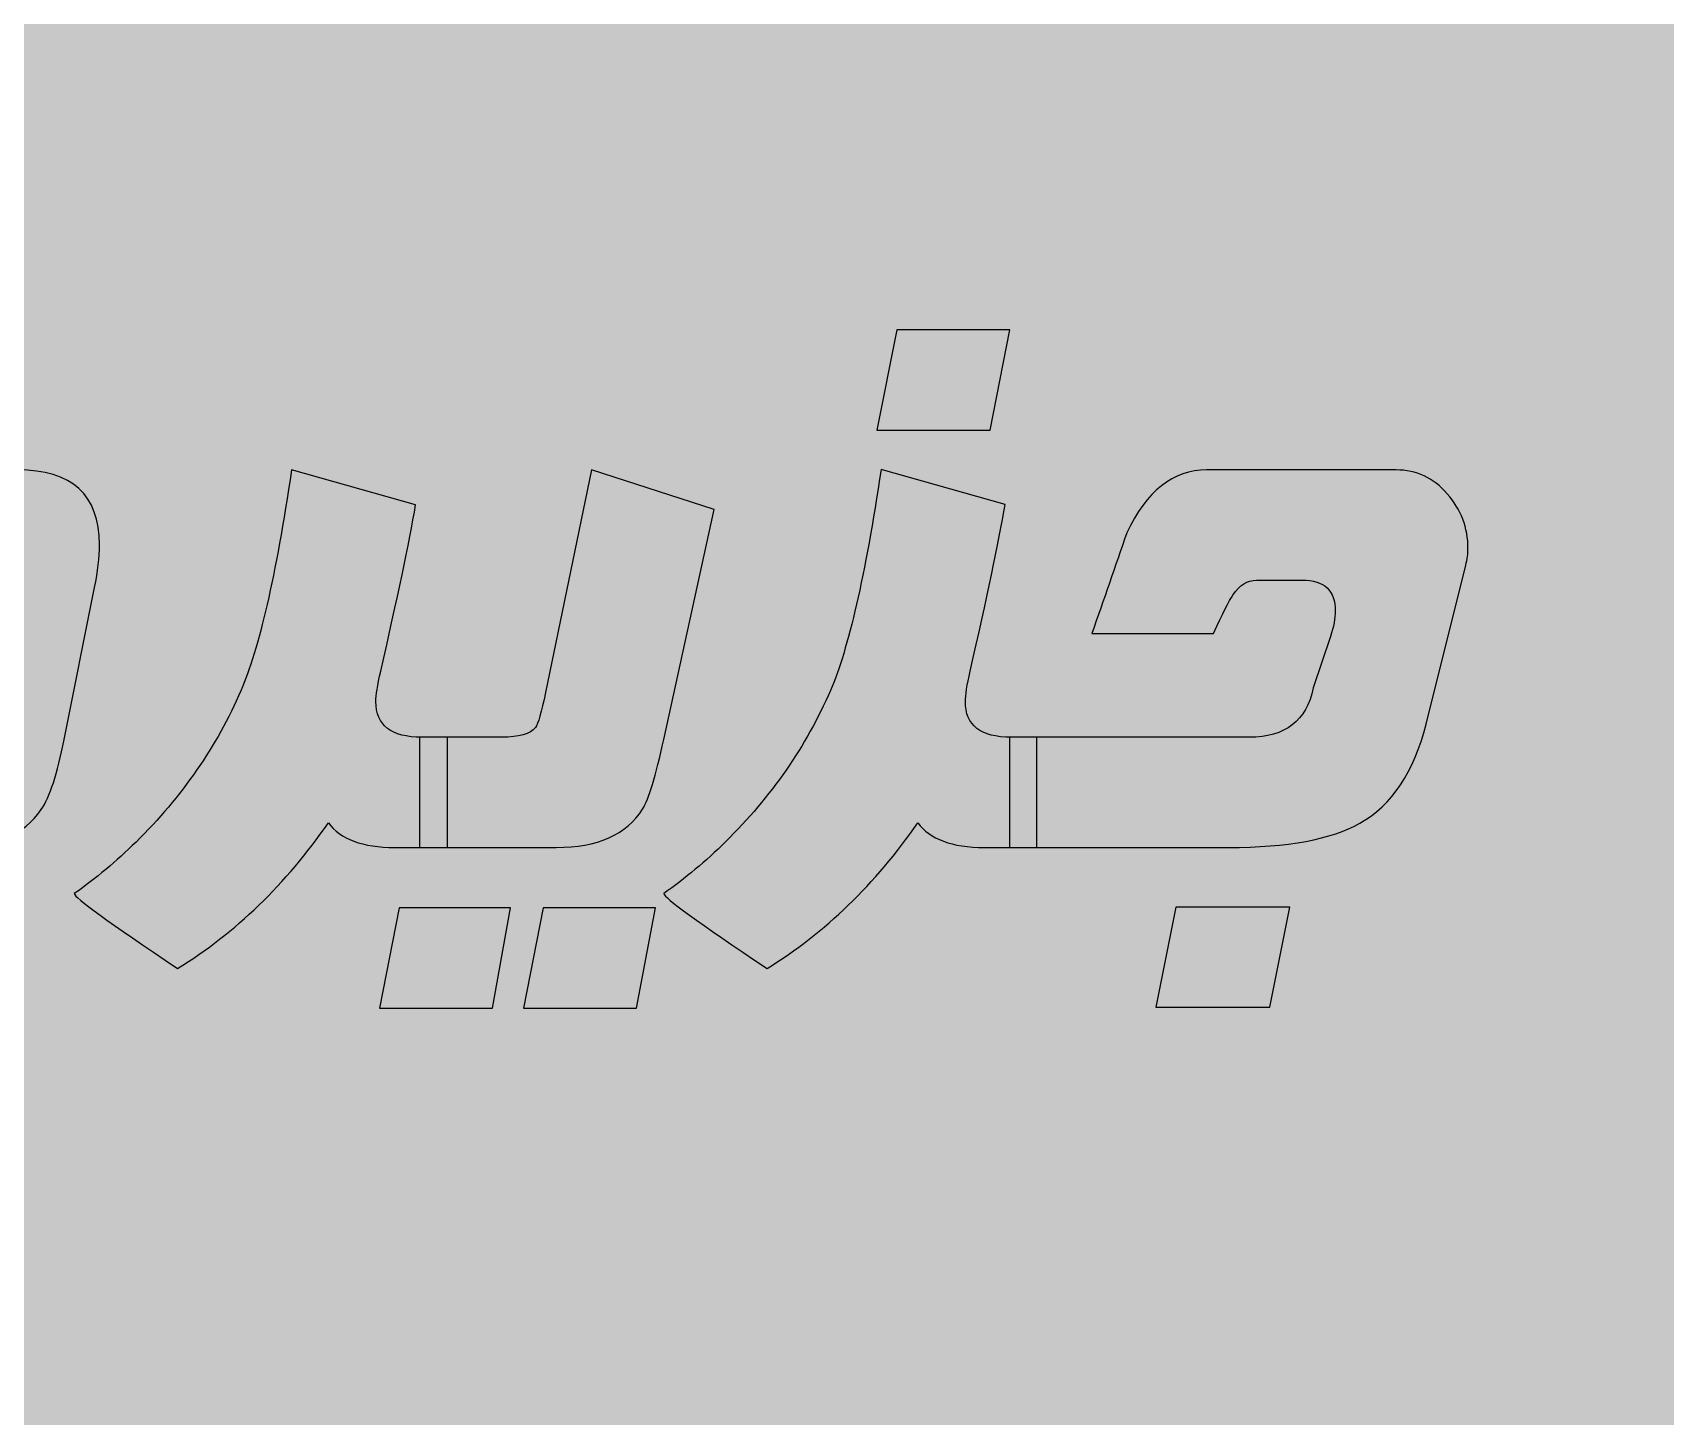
# Model space of a CAD drawing. Header units: millimetres. Extents: x -535.1 to -495.1, y 43.5 to 83.5.
# Drawn here: x -524.9 to -514.08, y 54.35 to 63.52 of the extents above; entities that cross this region are included whole.
import ezdxf

# ---------------------------------------------------------------- set-up
doc = ezdxf.new("R2010")
doc.units = ezdxf.units.MM
doc.header["$MEASUREMENT"] = 0
doc.layers.add('Layer 1', color=7, linetype='Continuous')

msp = doc.modelspace()

# ---------------------------------------------------------------- hatches: boundary and pattern name
at = {"layer": 'Layer 1', "true_color": 0xfff212}
h = msp.add_hatch(color=2, dxfattribs=at)
edge = h.paths.add_edge_path()
edge.add_spline(control_points=[(-498.146, 83.5186), (-498.146, 83.5186), (-531.9962, 83.5186), (-531.9962, 83.5186), (-533.6874, 83.5186), (-535.0711, 82.1349), (-535.0711, 80.4437), (-535.0711, 80.4437), (-535.0711, 46.5936), (-535.0711, 46.5936), (-535.0711, 44.9024), (-533.6874, 43.5187), (-531.9962, 43.5187), (-531.9962, 43.5187), (-498.146, 43.5187), (-498.146, 43.5187), (-496.4548, 43.5187), (-495.0711, 44.9024), (-495.0711, 46.5936), (-495.0711, 46.5936), (-495.0711, 80.4437), (-495.0711, 80.4437), (-495.0711, 82.1349), (-496.4548, 83.5186), (-498.146, 83.5186)], knot_values=[0, 0, 0, 0, 0.125, 0.125, 0.125, 0.25, 0.25, 0.25, 0.375, 0.375, 0.375, 0.5, 0.5, 0.5, 0.625, 0.625, 0.625, 0.75, 0.75, 0.75, 0.875, 0.875, 0.875, 1, 1, 1, 1], degree=3, periodic=1)
at = {"layer": 'Layer 1', "true_color": 0x201e1e}
h = msp.add_hatch(color=250, dxfattribs=at)
edge = h.paths.add_edge_path()
edge.add_spline(control_points=[(-518.424, 61.5479), (-518.424, 61.5479), (-518.5556, 60.8833), (-518.5556, 60.8833), (-518.5556, 60.8833), (-519.3061, 60.8833), (-519.3061, 60.8833), (-519.3061, 60.8833), (-519.1744, 61.5479), (-519.1744, 61.5479), (-519.1744, 61.5479), (-518.424, 61.5479), (-518.424, 61.5479)], knot_values=[0, 0, 0, 0, 0.25, 0.25, 0.25, 0.5, 0.5, 0.5, 0.75, 0.75, 0.75, 1, 1, 1, 1], degree=3, periodic=1)
h = msp.add_hatch(color=250, dxfattribs=at)
edge = h.paths.add_edge_path()
edge.add_spline(control_points=[(-524.4929, 59.8406), (-524.4929, 59.8406), (-524.6944, 58.8337), (-524.6944, 58.8337), (-524.7394, 58.6052), (-524.7903, 58.4506), (-524.8471, 58.3687), (-524.9599, 58.2011), (-525.1555, 58.1173), (-525.4349, 58.1173), (-525.4349, 58.1173), (-526.2501, 58.1173), (-526.2501, 58.1173), (-526.6103, 58.1173), (-526.7909, 58.2829), (-526.7909, 58.6143), (-526.7909, 58.694), (-526.7799, 58.7878), (-526.759, 58.8946), (-526.759, 58.8946), (-526.6034, 59.659), (-526.6034, 59.659), (-526.6034, 59.659), (-525.7652, 59.8436), (-525.7652, 59.8436), (-525.7652, 59.8436), (-525.9607, 58.8537), (-525.9607, 58.8537), (-525.9607, 58.8537), (-525.7711, 58.8537), (-525.7711, 58.8537), (-525.6534, 58.8537), (-525.5776, 58.8717), (-525.5447, 58.9066), (-525.5157, 58.9356), (-525.4888, 59.0153), (-525.4628, 59.144), (-525.4628, 59.144), (-525.3141, 59.8895), (-525.3141, 59.8895), (-525.3141, 59.8895), (-526.5565, 59.8895), (-526.5565, 59.8895), (-526.5565, 59.8895), (-526.4078, 60.6199), (-526.4078, 60.6199), (-526.4078, 60.6199), (-525.0048, 60.6199), (-525.0048, 60.6199), (-524.6426, 60.6199), (-524.4609, 60.4542), (-524.4609, 60.124), (-524.4609, 60.0421), (-524.4719, 59.9474), (-524.4929, 59.8406)], knot_values=[0, 0, 0, 0, 0.0555556, 0.0555556, 0.0555556, 0.1111111, 0.1111111, 0.1111111, 0.1666667, 0.1666667, 0.1666667, 0.2222222, 0.2222222, 0.2222222, 0.2777778, 0.2777778, 0.2777778, 0.3333333, 0.3333333, 0.3333333, 0.3888889, 0.3888889, 0.3888889, 0.4444444, 0.4444444, 0.4444444, 0.5, 0.5, 0.5, 0.5555556, 0.5555556, 0.5555556, 0.6111111, 0.6111111, 0.6111111, 0.6666667, 0.6666667, 0.6666667, 0.7222222, 0.7222222, 0.7222222, 0.7777778, 0.7777778, 0.7777778, 0.8333333, 0.8333333, 0.8333333, 0.8888889, 0.8888889, 0.8888889, 0.9444444, 0.9444444, 0.9444444, 1, 1, 1, 1], degree=3, periodic=1)
h = msp.add_hatch(color=250, dxfattribs=at)
edge = h.paths.add_edge_path()
edge.add_spline(control_points=[(-522.1539, 58.1173), (-522.1539, 58.1173), (-522.5021, 58.1173), (-522.5021, 58.1173), (-522.7166, 58.1173), (-522.8634, 58.1721), (-522.9432, 58.2809), (-523.2247, 57.8727), (-523.5579, 57.5515), (-523.9431, 57.3149), (-524.3991, 57.6193), (-524.6276, 57.785), (-524.6276, 57.8119), (-524.4849, 57.9108), (-524.3492, 58.0255), (-524.2185, 58.1532), (-523.9141, 58.4536), (-523.6826, 58.7878), (-523.5229, 59.1561), (-523.4033, 59.4304), (-523.2914, 59.9184), (-523.1868, 60.6199), (-523.1868, 60.6199), (-522.3645, 60.3893), (-522.3645, 60.3893), (-522.4073, 60.1359), (-522.4853, 59.7687), (-522.596, 59.2858), (-522.6169, 59.192), (-522.6278, 59.1251), (-522.6278, 59.0842), (-522.6278, 58.9265), (-522.5271, 58.8478), (-522.3236, 58.8478), (-522.3236, 58.8478), (-522.1539, 58.8478), (-522.1539, 58.8478), (-522.1539, 58.8478), (-522.1539, 58.1173), (-522.1539, 58.1173)], knot_values=[0, 0, 0, 0, 0.0769231, 0.0769231, 0.0769231, 0.1538462, 0.1538462, 0.1538462, 0.2307692, 0.2307692, 0.2307692, 0.3076923, 0.3076923, 0.3076923, 0.3846154, 0.3846154, 0.3846154, 0.4615385, 0.4615385, 0.4615385, 0.5384615, 0.5384615, 0.5384615, 0.6153846, 0.6153846, 0.6153846, 0.6923077, 0.6923077, 0.6923077, 0.7692308, 0.7692308, 0.7692308, 0.8461538, 0.8461538, 0.8461538, 0.9230769, 0.9230769, 0.9230769, 1, 1, 1, 1], degree=3, periodic=1)
h = msp.add_hatch(color=250, dxfattribs=at)
edge = h.paths.add_edge_path()
edge.add_spline(control_points=[(-520.3857, 60.3585), (-520.3857, 60.3585), (-520.7189, 58.8337), (-520.7189, 58.8337), (-520.7718, 58.5902), (-520.8188, 58.4356), (-520.8597, 58.3717), (-520.9664, 58.2021), (-521.1581, 58.1173), (-521.4325, 58.1173), (-521.4325, 58.1173), (-522.3385, 58.1173), (-522.3385, 58.1173), (-522.3385, 58.1173), (-522.3385, 58.8478), (-522.3385, 58.8478), (-522.3385, 58.8478), (-521.7957, 58.8478), (-521.7957, 58.8478), (-521.678, 58.8478), (-521.6032, 58.8697), (-521.5702, 58.9125), (-521.5522, 58.9356), (-521.5303, 59.0134), (-521.5033, 59.145), (-521.5033, 59.145), (-521.199, 60.6209), (-521.199, 60.6209), (-521.199, 60.6209), (-520.3857, 60.3585), (-520.3857, 60.3585)], knot_values=[0, 0, 0, 0, 0.1, 0.1, 0.1, 0.2, 0.2, 0.2, 0.3, 0.3, 0.3, 0.4, 0.4, 0.4, 0.5, 0.5, 0.5, 0.6, 0.6, 0.6, 0.7, 0.7, 0.7, 0.8, 0.8, 0.8, 0.9, 0.9, 0.9, 1, 1, 1, 1], degree=3, periodic=1)
h = msp.add_hatch(color=250, dxfattribs=at)
edge = h.paths.add_edge_path()
edge.add_spline(control_points=[(-518.2453, 58.1173), (-518.2453, 58.1173), (-518.5935, 58.1173), (-518.5935, 58.1173), (-518.8081, 58.1173), (-518.9549, 58.1721), (-519.0347, 58.2809), (-519.3161, 57.8727), (-519.6493, 57.5515), (-520.0346, 57.3149), (-520.4905, 57.6193), (-520.7191, 57.785), (-520.7191, 57.8119), (-520.5764, 57.9118), (-520.4406, 58.0255), (-520.3099, 58.1542), (-520.0056, 58.4546), (-519.7741, 58.7888), (-519.6144, 59.1571), (-519.4947, 59.4324), (-519.3829, 59.9204), (-519.2782, 60.6228), (-519.2782, 60.6228), (-518.4559, 60.3913), (-518.4559, 60.3913), (-518.4988, 60.1379), (-518.5767, 59.7697), (-518.6875, 59.2867), (-518.7084, 59.193), (-518.7193, 59.1251), (-518.7193, 59.0842), (-518.7193, 58.9265), (-518.6186, 58.8478), (-518.4151, 58.8478), (-518.4151, 58.8478), (-518.2453, 58.8478), (-518.2453, 58.8478), (-518.2453, 58.8478), (-518.2453, 58.1173), (-518.2453, 58.1173)], knot_values=[0, 0, 0, 0, 0.0769231, 0.0769231, 0.0769231, 0.1538462, 0.1538462, 0.1538462, 0.2307692, 0.2307692, 0.2307692, 0.3076923, 0.3076923, 0.3076923, 0.3846154, 0.3846154, 0.3846154, 0.4615385, 0.4615385, 0.4615385, 0.5384615, 0.5384615, 0.5384615, 0.6153846, 0.6153846, 0.6153846, 0.6923077, 0.6923077, 0.6923077, 0.7692308, 0.7692308, 0.7692308, 0.8461538, 0.8461538, 0.8461538, 0.9230769, 0.9230769, 0.9230769, 1, 1, 1, 1], degree=3, periodic=1)
h = msp.add_hatch(color=250, dxfattribs=at)
edge = h.paths.add_edge_path()
edge.add_spline(control_points=[(-515.4015, 59.9892), (-515.4015, 59.9892), (-515.6638, 58.9344), (-515.6638, 58.9344), (-515.7447, 58.6172), (-515.8904, 58.3987), (-516.103, 58.2779), (-516.2915, 58.1712), (-516.5819, 58.1173), (-516.974, 58.1173), (-516.974, 58.1173), (-518.4269, 58.1173), (-518.4269, 58.1173), (-518.4269, 58.1173), (-518.4269, 58.8478), (-518.4269, 58.8478), (-518.4269, 58.8478), (-516.8364, 58.8478), (-516.8364, 58.8478), (-516.5988, 58.8478), (-516.4571, 58.9565), (-516.4123, 59.175), (-516.4123, 59.175), (-516.2986, 59.5163), (-516.2986, 59.5163), (-516.2775, 59.5801), (-516.2666, 59.6371), (-516.2666, 59.6849), (-516.2666, 59.8216), (-516.3394, 59.8895), (-516.4861, 59.8895), (-516.4861, 59.8895), (-516.7895, 59.8895), (-516.7895, 59.8895), (-516.8483, 59.8895), (-516.9002, 59.8566), (-516.9452, 59.7907), (-516.9701, 59.7528), (-517.0129, 59.6689), (-517.0739, 59.5362), (-517.0739, 59.5362), (-517.8802, 59.5362), (-517.8802, 59.5362), (-517.8022, 59.7587), (-517.7254, 59.9803), (-517.6496, 60.2018), (-517.5188, 60.4801), (-517.3423, 60.6199), (-517.1197, 60.6199), (-517.1197, 60.6199), (-515.8634, 60.6199), (-515.8634, 60.6199), (-515.7287, 60.6199), (-515.616, 60.567), (-515.5242, 60.4622), (-515.4323, 60.3575), (-515.3865, 60.2367), (-515.3865, 60.1), (-515.3865, 60.065), (-515.3914, 60.0281), (-515.4015, 59.9892)], knot_values=[0, 0, 0, 0, 0.05, 0.05, 0.05, 0.1, 0.1, 0.1, 0.15, 0.15, 0.15, 0.2, 0.2, 0.2, 0.25, 0.25, 0.25, 0.3, 0.3, 0.3, 0.35, 0.35, 0.35, 0.4, 0.4, 0.4, 0.45, 0.45, 0.45, 0.5, 0.5, 0.5, 0.55, 0.55, 0.55, 0.6, 0.6, 0.6, 0.65, 0.65, 0.65, 0.7, 0.7, 0.7, 0.75, 0.75, 0.75, 0.8, 0.8, 0.8, 0.85, 0.85, 0.85, 0.9, 0.9, 0.9, 0.95, 0.95, 0.95, 1, 1, 1, 1], degree=3, periodic=1)
h = msp.add_hatch(color=250, dxfattribs=at)
edge = h.paths.add_edge_path()
edge.add_spline(control_points=[(-521.7348, 57.7162), (-521.7348, 57.7162), (-521.8546, 57.0516), (-521.8546, 57.0516), (-521.8546, 57.0516), (-522.6049, 57.0516), (-522.6049, 57.0516), (-522.6049, 57.0516), (-522.4732, 57.7162), (-522.4732, 57.7162), (-522.4732, 57.7162), (-521.7348, 57.7162), (-521.7348, 57.7162)], knot_values=[0, 0, 0, 0, 0.25, 0.25, 0.25, 0.5, 0.5, 0.5, 0.75, 0.75, 0.75, 1, 1, 1, 1], degree=3, periodic=1)
h = msp.add_hatch(color=250, dxfattribs=at)
edge = h.paths.add_edge_path()
edge.add_spline(control_points=[(-520.775, 57.7162), (-520.775, 57.7162), (-520.9007, 57.0516), (-520.9007, 57.0516), (-520.9007, 57.0516), (-521.65, 57.0516), (-521.65, 57.0516), (-521.65, 57.0516), (-521.5183, 57.7162), (-521.5183, 57.7162), (-521.5183, 57.7162), (-520.775, 57.7162), (-520.775, 57.7162)], knot_values=[0, 0, 0, 0, 0.25, 0.25, 0.25, 0.5, 0.5, 0.5, 0.75, 0.75, 0.75, 1, 1, 1, 1], degree=3, periodic=1)
h = msp.add_hatch(color=250, dxfattribs=at)
edge = h.paths.add_edge_path()
edge.add_spline(control_points=[(-516.568, 57.7221), (-516.568, 57.7221), (-516.6997, 57.0575), (-516.6997, 57.0575), (-516.6997, 57.0575), (-517.456, 57.0575), (-517.456, 57.0575), (-517.456, 57.0575), (-517.3244, 57.7221), (-517.3244, 57.7221), (-517.3244, 57.7221), (-516.568, 57.7221), (-516.568, 57.7221)], knot_values=[0, 0, 0, 0, 0.25, 0.25, 0.25, 0.5, 0.5, 0.5, 0.75, 0.75, 0.75, 1, 1, 1, 1], degree=3, periodic=1)

# ---------------------------------------------------------------- linework, layer by layer
at = {"layer": 'Layer 1', "color": 250, "lineweight": 9}
msp.add_open_spline([(-498.146, 83.5186), (-498.146, 83.5186), (-531.9962, 83.5186), (-531.9962, 83.5186), (-533.6874, 83.5186), (-535.0711, 82.1349), (-535.0711, 80.4437), (-535.0711, 80.4437), (-535.0711, 46.5936), (-535.0711, 46.5936), (-535.0711, 44.9024), (-533.6874, 43.5187), (-531.9962, 43.5187), (-531.9962, 43.5187), (-498.146, 43.5187), (-498.146, 43.5187), (-496.4548, 43.5187), (-495.0711, 44.9024), (-495.0711, 46.5936), (-495.0711, 46.5936), (-495.0711, 80.4437), (-495.0711, 80.4437), (-495.0711, 82.1349), (-496.4548, 83.5186), (-498.146, 83.5186)], degree=3, knots=[0, 0, 0, 0, 0.125, 0.125, 0.125, 0.25, 0.25, 0.25, 0.375, 0.375, 0.375, 0.5, 0.5, 0.5, 0.625, 0.625, 0.625, 0.75, 0.75, 0.75, 0.875, 0.875, 0.875, 1, 1, 1, 1], dxfattribs=at)
at = {"layer": 'Layer 1', "color": 250}
for points, knots in [([(-518.424, 61.5479), (-518.424, 61.5479), (-518.5556, 60.8833), (-518.5556, 60.8833), (-518.5556, 60.8833), (-519.3061, 60.8833), (-519.3061, 60.8833), (-519.3061, 60.8833), (-519.1744, 61.5479), (-519.1744, 61.5479), (-519.1744, 61.5479), (-518.424, 61.5479), (-518.424, 61.5479)], [0, 0, 0, 0, 0.25, 0.25, 0.25, 0.5, 0.5, 0.5, 0.75, 0.75, 0.75, 1, 1, 1, 1]), ([(-524.4929, 59.8406), (-524.4929, 59.8406), (-524.6944, 58.8337), (-524.6944, 58.8337), (-524.7394, 58.6052), (-524.7903, 58.4506), (-524.8471, 58.3687), (-524.9599, 58.2011), (-525.1555, 58.1173), (-525.4349, 58.1173), (-525.4349, 58.1173), (-526.2501, 58.1173), (-526.2501, 58.1173), (-526.6103, 58.1173), (-526.7909, 58.2829), (-526.7909, 58.6143), (-526.7909, 58.694), (-526.7799, 58.7878), (-526.759, 58.8946), (-526.759, 58.8946), (-526.6034, 59.659), (-526.6034, 59.659), (-526.6034, 59.659), (-525.7652, 59.8436), (-525.7652, 59.8436), (-525.7652, 59.8436), (-525.9607, 58.8537), (-525.9607, 58.8537), (-525.9607, 58.8537), (-525.7711, 58.8537), (-525.7711, 58.8537), (-525.6534, 58.8537), (-525.5776, 58.8717), (-525.5447, 58.9066), (-525.5157, 58.9356), (-525.4888, 59.0153), (-525.4628, 59.144), (-525.4628, 59.144), (-525.3141, 59.8895), (-525.3141, 59.8895), (-525.3141, 59.8895), (-526.5565, 59.8895), (-526.5565, 59.8895), (-526.5565, 59.8895), (-526.4078, 60.6199), (-526.4078, 60.6199), (-526.4078, 60.6199), (-525.0048, 60.6199), (-525.0048, 60.6199), (-524.6426, 60.6199), (-524.4609, 60.4542), (-524.4609, 60.124), (-524.4609, 60.0421), (-524.4719, 59.9474), (-524.4929, 59.8406)], [0, 0, 0, 0, 0.0555556, 0.0555556, 0.0555556, 0.1111111, 0.1111111, 0.1111111, 0.1666667, 0.1666667, 0.1666667, 0.2222222, 0.2222222, 0.2222222, 0.2777778, 0.2777778, 0.2777778, 0.3333333, 0.3333333, 0.3333333, 0.3888889, 0.3888889, 0.3888889, 0.4444444, 0.4444444, 0.4444444, 0.5, 0.5, 0.5, 0.5555556, 0.5555556, 0.5555556, 0.6111111, 0.6111111, 0.6111111, 0.6666667, 0.6666667, 0.6666667, 0.7222222, 0.7222222, 0.7222222, 0.7777778, 0.7777778, 0.7777778, 0.8333333, 0.8333333, 0.8333333, 0.8888889, 0.8888889, 0.8888889, 0.9444444, 0.9444444, 0.9444444, 1, 1, 1, 1]), ([(-522.1539, 58.1173), (-522.1539, 58.1173), (-522.5021, 58.1173), (-522.5021, 58.1173), (-522.7166, 58.1173), (-522.8634, 58.1721), (-522.9432, 58.2809), (-523.2247, 57.8727), (-523.5579, 57.5515), (-523.9431, 57.3149), (-524.3991, 57.6193), (-524.6276, 57.785), (-524.6276, 57.8119), (-524.4849, 57.9108), (-524.3492, 58.0255), (-524.2185, 58.1532), (-523.9141, 58.4536), (-523.6826, 58.7878), (-523.5229, 59.1561), (-523.4033, 59.4304), (-523.2914, 59.9184), (-523.1868, 60.6199), (-523.1868, 60.6199), (-522.3645, 60.3893), (-522.3645, 60.3893), (-522.4073, 60.1359), (-522.4853, 59.7687), (-522.596, 59.2858), (-522.6169, 59.192), (-522.6278, 59.1251), (-522.6278, 59.0842), (-522.6278, 58.9265), (-522.5271, 58.8478), (-522.3236, 58.8478), (-522.3236, 58.8478), (-522.1539, 58.8478), (-522.1539, 58.8478), (-522.1539, 58.8478), (-522.1539, 58.1173), (-522.1539, 58.1173)], [0, 0, 0, 0, 0.0769231, 0.0769231, 0.0769231, 0.1538462, 0.1538462, 0.1538462, 0.2307692, 0.2307692, 0.2307692, 0.3076923, 0.3076923, 0.3076923, 0.3846154, 0.3846154, 0.3846154, 0.4615385, 0.4615385, 0.4615385, 0.5384615, 0.5384615, 0.5384615, 0.6153846, 0.6153846, 0.6153846, 0.6923077, 0.6923077, 0.6923077, 0.7692308, 0.7692308, 0.7692308, 0.8461538, 0.8461538, 0.8461538, 0.9230769, 0.9230769, 0.9230769, 1, 1, 1, 1]), ([(-520.3857, 60.3585), (-520.3857, 60.3585), (-520.7189, 58.8337), (-520.7189, 58.8337), (-520.7718, 58.5902), (-520.8188, 58.4356), (-520.8597, 58.3717), (-520.9664, 58.2021), (-521.1581, 58.1173), (-521.4325, 58.1173), (-521.4325, 58.1173), (-522.3385, 58.1173), (-522.3385, 58.1173), (-522.3385, 58.1173), (-522.3385, 58.8478), (-522.3385, 58.8478), (-522.3385, 58.8478), (-521.7957, 58.8478), (-521.7957, 58.8478), (-521.678, 58.8478), (-521.6032, 58.8697), (-521.5702, 58.9125), (-521.5522, 58.9356), (-521.5303, 59.0134), (-521.5033, 59.145), (-521.5033, 59.145), (-521.199, 60.6209), (-521.199, 60.6209), (-521.199, 60.6209), (-520.3857, 60.3585), (-520.3857, 60.3585)], [0, 0, 0, 0, 0.1, 0.1, 0.1, 0.2, 0.2, 0.2, 0.3, 0.3, 0.3, 0.4, 0.4, 0.4, 0.5, 0.5, 0.5, 0.6, 0.6, 0.6, 0.7, 0.7, 0.7, 0.8, 0.8, 0.8, 0.9, 0.9, 0.9, 1, 1, 1, 1]), ([(-518.2453, 58.1173), (-518.2453, 58.1173), (-518.5935, 58.1173), (-518.5935, 58.1173), (-518.8081, 58.1173), (-518.9549, 58.1721), (-519.0347, 58.2809), (-519.3161, 57.8727), (-519.6493, 57.5515), (-520.0346, 57.3149), (-520.4905, 57.6193), (-520.7191, 57.785), (-520.7191, 57.8119), (-520.5764, 57.9118), (-520.4406, 58.0255), (-520.3099, 58.1542), (-520.0056, 58.4546), (-519.7741, 58.7888), (-519.6144, 59.1571), (-519.4947, 59.4324), (-519.3829, 59.9204), (-519.2782, 60.6228), (-519.2782, 60.6228), (-518.4559, 60.3913), (-518.4559, 60.3913), (-518.4988, 60.1379), (-518.5767, 59.7697), (-518.6875, 59.2867), (-518.7084, 59.193), (-518.7193, 59.1251), (-518.7193, 59.0842), (-518.7193, 58.9265), (-518.6186, 58.8478), (-518.4151, 58.8478), (-518.4151, 58.8478), (-518.2453, 58.8478), (-518.2453, 58.8478), (-518.2453, 58.8478), (-518.2453, 58.1173), (-518.2453, 58.1173)], [0, 0, 0, 0, 0.0769231, 0.0769231, 0.0769231, 0.1538462, 0.1538462, 0.1538462, 0.2307692, 0.2307692, 0.2307692, 0.3076923, 0.3076923, 0.3076923, 0.3846154, 0.3846154, 0.3846154, 0.4615385, 0.4615385, 0.4615385, 0.5384615, 0.5384615, 0.5384615, 0.6153846, 0.6153846, 0.6153846, 0.6923077, 0.6923077, 0.6923077, 0.7692308, 0.7692308, 0.7692308, 0.8461538, 0.8461538, 0.8461538, 0.9230769, 0.9230769, 0.9230769, 1, 1, 1, 1]), ([(-515.4015, 59.9892), (-515.4015, 59.9892), (-515.6638, 58.9344), (-515.6638, 58.9344), (-515.7447, 58.6172), (-515.8904, 58.3987), (-516.103, 58.2779), (-516.2915, 58.1712), (-516.5819, 58.1173), (-516.974, 58.1173), (-516.974, 58.1173), (-518.4269, 58.1173), (-518.4269, 58.1173), (-518.4269, 58.1173), (-518.4269, 58.8478), (-518.4269, 58.8478), (-518.4269, 58.8478), (-516.8364, 58.8478), (-516.8364, 58.8478), (-516.5988, 58.8478), (-516.4571, 58.9565), (-516.4123, 59.175), (-516.4123, 59.175), (-516.2986, 59.5163), (-516.2986, 59.5163), (-516.2775, 59.5801), (-516.2666, 59.6371), (-516.2666, 59.6849), (-516.2666, 59.8216), (-516.3394, 59.8895), (-516.4861, 59.8895), (-516.4861, 59.8895), (-516.7895, 59.8895), (-516.7895, 59.8895), (-516.8483, 59.8895), (-516.9002, 59.8566), (-516.9452, 59.7907), (-516.9701, 59.7528), (-517.0129, 59.6689), (-517.0739, 59.5362), (-517.0739, 59.5362), (-517.8802, 59.5362), (-517.8802, 59.5362), (-517.8022, 59.7587), (-517.7254, 59.9803), (-517.6496, 60.2018), (-517.5188, 60.4801), (-517.3423, 60.6199), (-517.1197, 60.6199), (-517.1197, 60.6199), (-515.8634, 60.6199), (-515.8634, 60.6199), (-515.7287, 60.6199), (-515.616, 60.567), (-515.5242, 60.4622), (-515.4323, 60.3575), (-515.3865, 60.2367), (-515.3865, 60.1), (-515.3865, 60.065), (-515.3914, 60.0281), (-515.4015, 59.9892)], [0, 0, 0, 0, 0.05, 0.05, 0.05, 0.1, 0.1, 0.1, 0.15, 0.15, 0.15, 0.2, 0.2, 0.2, 0.25, 0.25, 0.25, 0.3, 0.3, 0.3, 0.35, 0.35, 0.35, 0.4, 0.4, 0.4, 0.45, 0.45, 0.45, 0.5, 0.5, 0.5, 0.55, 0.55, 0.55, 0.6, 0.6, 0.6, 0.65, 0.65, 0.65, 0.7, 0.7, 0.7, 0.75, 0.75, 0.75, 0.8, 0.8, 0.8, 0.85, 0.85, 0.85, 0.9, 0.9, 0.9, 0.95, 0.95, 0.95, 1, 1, 1, 1]), ([(-521.7348, 57.7162), (-521.7348, 57.7162), (-521.8546, 57.0516), (-521.8546, 57.0516), (-521.8546, 57.0516), (-522.6049, 57.0516), (-522.6049, 57.0516), (-522.6049, 57.0516), (-522.4732, 57.7162), (-522.4732, 57.7162), (-522.4732, 57.7162), (-521.7348, 57.7162), (-521.7348, 57.7162)], [0, 0, 0, 0, 0.25, 0.25, 0.25, 0.5, 0.5, 0.5, 0.75, 0.75, 0.75, 1, 1, 1, 1]), ([(-520.775, 57.7162), (-520.775, 57.7162), (-520.9007, 57.0516), (-520.9007, 57.0516), (-520.9007, 57.0516), (-521.65, 57.0516), (-521.65, 57.0516), (-521.65, 57.0516), (-521.5183, 57.7162), (-521.5183, 57.7162), (-521.5183, 57.7162), (-520.775, 57.7162), (-520.775, 57.7162)], [0, 0, 0, 0, 0.25, 0.25, 0.25, 0.5, 0.5, 0.5, 0.75, 0.75, 0.75, 1, 1, 1, 1]), ([(-516.568, 57.7221), (-516.568, 57.7221), (-516.6997, 57.0575), (-516.6997, 57.0575), (-516.6997, 57.0575), (-517.456, 57.0575), (-517.456, 57.0575), (-517.456, 57.0575), (-517.3244, 57.7221), (-517.3244, 57.7221), (-517.3244, 57.7221), (-516.568, 57.7221), (-516.568, 57.7221)], [0, 0, 0, 0, 0.25, 0.25, 0.25, 0.5, 0.5, 0.5, 0.75, 0.75, 0.75, 1, 1, 1, 1])]:
    msp.add_open_spline(points, degree=3, knots=knots, dxfattribs=at)

doc.saveas('drawing.dxf')
